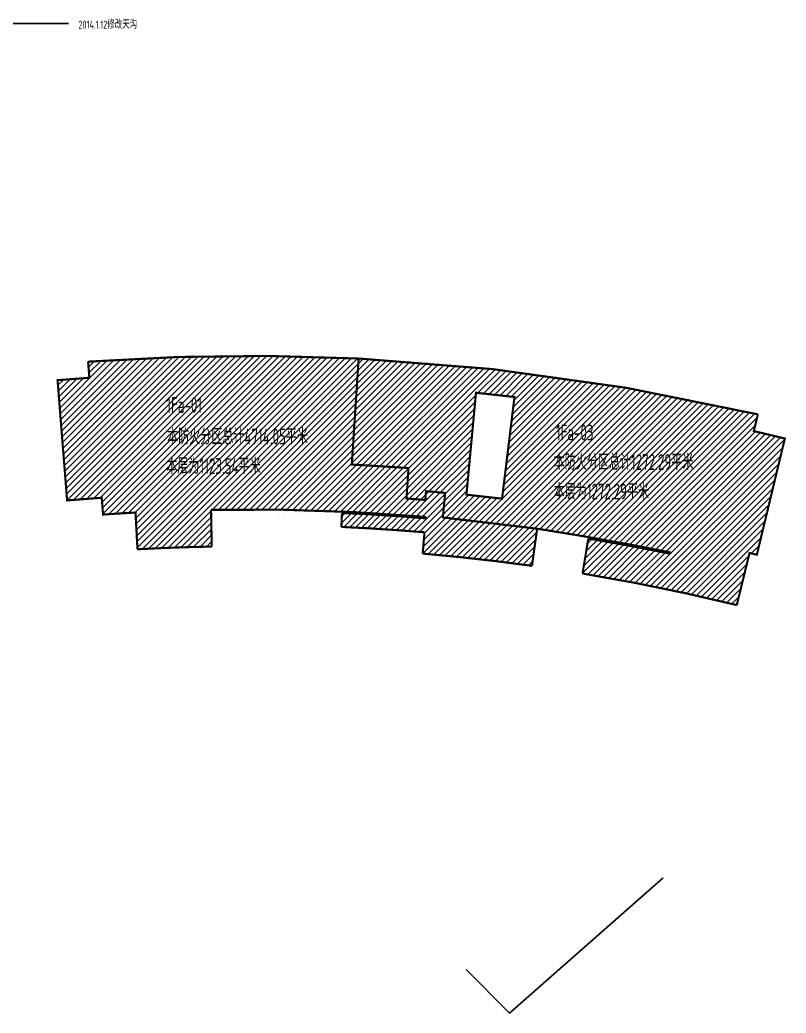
# Model space of a CAD drawing. Header units: millimetres. Extents: x 11677979 to 24947533, y -12764720 to -6308891.
# Drawn here: x 11887495 to 11996774, y -6468264 to -6326612 of the extents above; entities that cross this region are included whole.
import ezdxf
from ezdxf.enums import TextEntityAlignment as Align

# ---------------------------------------------------------------- set-up
doc = ezdxf.new("R2010")
doc.units = ezdxf.units.MM
doc.header["$LTSCALE"] = 10
doc.linetypes.add('A2-RI-F4$0$Dash', pattern=[6.35, 3.175, -3.175])
doc.linetypes.add('A2-RI-F4$0$HIDDEN2', pattern=[0.1875, 0.125, -0.0625])
for name, color, linetype in [('A2-RI-F4$0$A-FIRE-line', 3, 'A2-RI-F4$0$Dash'), ('A2-RI-F4$0$A-SYMB-AREA', 4, 'Continuous'), ('A2-RI-F4$0$A-SYMB-NAME', 4, 'Continuous')]:
    doc.layers.add(name, color=color, linetype=linetype)
doc.styles.add('A2-RI-F4$0$ECADI', font='hzs.shx', dxfattribs={"width": 0.7, "bigfont": 'hztxt.shx'})
pattern_1 = [(45, (0, 0), (-441.941738, 441.941738), [])]

# ---------------------------------------------------------------- blocks, each defined once
blk = doc.blocks.new('A2-RI-F4$0$5erhfh')
at = {"layer": 'A2-RI-F4$0$A-SYMB-AREA', "style": 'A2-RI-F4$0$ECADI', "width": 0.7}
blk.add_attdef('340M2', text='', height=2.5, dxfattribs=at).set_placement((0, 1.25), align=Align.MIDDLE_LEFT)
at = {"layer": 'A2-RI-F4$0$A-SYMB-NAME', "style": 'A2-RI-F4$0$ECADI', "width": 0.7}
blk.add_attdef('CHINESENAME', (-12.29, 3.09), '', height=4.5, dxfattribs=at)
blk = doc.blocks.new('A2-RI-F4')
at = {"layer": 'A2-RI-F4$0$A-FIRE-line', "linetype": 'A2-RI-F4$0$HIDDEN2', "ltscale": 10000}
h = blk.add_hatch(dxfattribs=at)
h.set_pattern_fill('ANSI31', color=6, scale=5000, style=0)
h.set_pattern_definition(pattern_1)
edge = h.paths.add_edge_path()
edge.add_line((11960527.5, -6404475.2), (11961265.6, -6399176.3))
edge.add_line((11961265.6, -6399176.3), (11947819.7, -6397571.1))
edge.add_line((11947819.7, -6397571.1), (11948145, -6394077.8))
edge.add_line((11948145, -6394077.8), (11945410.3, -6393822.1))
edge.add_line((11945410.3, -6393822.1), (11945397.5, -6394021.8))
edge.add_line((11945397.5, -6394021.8), (11945329.3, -6395083))
edge.add_line((11945329.3, -6395083), (11942638.2, -6394868.9))
edge.add_line((11942638.2, -6394868.9), (11942916.8, -6390524.6))
edge.add_line((11942916.8, -6390524.6), (11934834.4, -6390027.1))
edge.add_line((11934834.4, -6390027.1), (11935806.4, -6374909.5))
edge.add_arc((11920179.7, -6694243.3), 319715.9, 87.198449, 94.117607)
edge.add_line((11897222.8, -6375352.6), (11897405.5, -6377648.7))
edge.add_line((11897405.5, -6377648.7), (11892869.2, -6378002))
edge.add_line((11892869.2, -6378002), (11894232.8, -6395142.8))
edge.add_line((11894232.8, -6395142.8), (11899168.3, -6394764))
edge.add_line((11899168.3, -6394764), (11899358.7, -6397157.5))
edge.add_line((11899358.7, -6397157.5), (11903982.3, -6396869.5))
edge.add_line((11903982.3, -6396869.5), (11904266.1, -6402111.8))
edge.add_arc((11920177.5, -6694179.7), 292501, 91.041898, 93.118306, ccw=False)
edge.add_line((11914858.8, -6401727.1), (11914761.7, -6396488.3))
edge.add_arc((11920277.3, -6694187.2), 297750, 85.162572, 91.061416, ccw=False)
edge.add_line((11945386.2, -6397497.8), (11945369.3, -6397697.1))
edge.add_arc((11920277.3, -6694187.2), 297550, 85.162585, 87.465738)
edge.add_line((11933434, -6396928.2), (11933345.6, -6398926.2))
edge.add_arc((11920277.3, -6694187.2), 295550, 85.162715, 87.465738, ccw=False)
edge.add_line((11945199.9, -6399689.9), (11944941.7, -6402729.6))
edge.add_arc((11920302.7, -6693177.1), 291490.7, 82.06804, 85.151145, ccw=False)
h = blk.add_hatch(dxfattribs=at)
h.set_pattern_fill('ANSI31', color=256, scale=5000, style=0)
h.set_pattern_definition(pattern_1)
edge = h.paths.add_edge_path()
edge.add_line((11947819.7, -6397571.1), (11961265.6, -6399176.3))
edge.add_arc((11894320.2, -6830751.2), 436736.3, 78.644564, 81.182627, ccw=False)
edge.add_line((11980311.4, -6402564.2), (11980271.8, -6402755.9))
edge.add_arc((11920276.9, -6694194.7), 297550, 78.36773, 80.661143)
edge.add_line((11968561.2, -6400588.5), (11967740, -6405571.6))
edge.add_arc((11920179.7, -6694168.8), 292489.9, 76.242913, 80.641868, ccw=False)
edge.add_line((11989735.6, -6410069.7), (11991553.1, -6402645.9))
edge.add_line((11991553.1, -6402645.9), (11992597.7, -6402889.7))
edge.add_line((11992597.7, -6402889.7), (11996592.8, -6386314))
edge.add_line((11996592.8, -6386314), (11992167.7, -6385255.2))
edge.add_line((11992167.7, -6385255.2), (11992742, -6382870.5))
edge.add_arc((11920179.7, -6694243.3), 319715.9, 76.881912, 87.198449)
edge.add_line((11935806.4, -6374909.5), (11934834.4, -6390027.1))
edge.add_line((11934834.4, -6390027.1), (11942916.8, -6390524.6))
edge.add_line((11942916.8, -6390524.6), (11942638.2, -6394868.9))
edge.add_line((11942638.2, -6394868.9), (11945329.3, -6395083))
edge.add_line((11945329.3, -6395083), (11945397.5, -6394021.8))
edge.add_line((11945397.5, -6394021.8), (11945410.3, -6393822.1))
edge.add_line((11945410.3, -6393822.1), (11948145, -6394077.8))
edge.add_line((11948145, -6394077.8), (11947819.7, -6397571.1))
h.paths.add_polyline_path([(11952540.4, -6379786.5), (11958032.2, -6380399.7), (11956261.5, -6394892.6), (11951185.6, -6394324.1)], flags=16)
at = {"layer": 'A2-RI-F4$0$A-FIRE-line', "color": 6, "linetype": 'A2-RI-F4$0$HIDDEN2', "ltscale": 10000, "const_width": 300}
blk.add_lwpolyline([(11960527.5, -6404475.2), (11961265.6, -6399176.3), (11947819.7, -6397571.1), (11948145, -6394077.8), (11945410.3, -6393822.1), (11945397.5, -6394021.8), (11945329.3, -6395083), (11942638.2, -6394868.9), (11942916.8, -6390524.6), (11934834.4, -6390027.1), (11935806.4, -6374909.5, 0.0301997), (11897222.8, -6375352.6), (11897405.5, -6377648.7), (11892869.2, -6378002), (11894232.8, -6395142.8), (11899168.3, -6394764), (11899358.7, -6397157.5), (11903982.3, -6396869.5), (11904266.1, -6402111.8, -0.00906029), (11914858.8, -6401727.1), (11914761.7, -6396488.3, -0.02574425), (11945386.2, -6397497.8), (11945369.3, -6397697.1, 0.01004974), (11933434, -6396928.2), (11933345.6, -6398926.2, -0.01004917), (11945199.9, -6399689.9), (11944941.7, -6402729.6, -0.0134534), (11960527.5, -6404475.2, -1.59024167)], format="xyb", dxfattribs=at)
at = {"layer": 'A2-RI-F4$0$A-FIRE-line', "linetype": 'A2-RI-F4$0$HIDDEN2', "ltscale": 10000}
blk.add_lwpolyline([(11947819.7, -6397571.1, 300, 300, 0), (11961265.6, -6399176.3, 300, 300, -0.01107484), (11980311.4, -6402564.2, 300, 300, 0), (11980271.8, -6402755.9, 300, 300, 0.01000724), (11968561.2, -6400588.5, 300, 300, 0), (11967740, -6405571.6, 300, 300, -0.01919642), (11989735.6, -6410069.7, 300, 300, 0), (11991553.1, -6402645.9, 300, 300, 0), (11992597.7, -6402889.7, 300, 300, 0), (11996592.8, -6386314, 300, 300, 0), (11992167.7, -6385255.2, 300, 300, 0), (11992742, -6382870.5, 300, 300, 0.04504481), (11935806.4, -6374909.5, 300, 300, 0), (11934834.4, -6390027.1, 300, 300, 0), (11942916.8, -6390524.6, 300, 300, 0), (11942638.2, -6394868.9, 300, 300, 0), (11945329.3, -6395083, 300, 300, 0), (11945397.5, -6394021.8, 300, 300, 0), (11945410.3, -6393822.1, 300, 300, 0), (11948145, -6394077.8, 300, 300, 0), (11947819.7, -6397571.1, 0, 0, 0)], format="xyseb", dxfattribs=at)
at = {"layer": 'A2-RI-F4$0$A-FIRE-line', "linetype": 'A2-RI-F4$0$HIDDEN2', "ltscale": 10000, "const_width": 300}
blk.add_lwpolyline([(11952540.4, -6379786.5), (11958032.2, -6380399.7), (11956261.5, -6394892.6), (11951185.6, -6394324.1)], close=True, dxfattribs=at)
at = {"layer": 'Defpoints', "color": 3}
blk.add_line((11879190.8, -6327140.5), (11894445.6, -6327140.5), dxfattribs=at)
ref = blk.add_blockref('A2-RI-F4$0$5erhfh', (11914528.1, -6382891.5), dxfattribs=dict(xscale=500, yscale=500, zscale=500))
ref.add_attrib('CHINESENAME', '1Fa-01', (11908382.1, -6382657.7), dxfattribs={"layer": 'A2-RI-F4$0$A-SYMB-NAME', "height": 2250, "style": 'A2-RI-F4$0$ECADI', "width": 0.7})
ref = blk.add_blockref('A2-RI-F4$0$5erhfh', (11914639.1, -6387393), dxfattribs=dict(xscale=500, yscale=500, zscale=500))
ref.add_attrib('CHINESENAME', '本防火分区总计4714.05平米', (11908493.1, -6387159.2), dxfattribs={"layer": 'A2-RI-F4$0$A-SYMB-NAME', "height": 2250, "style": 'A2-RI-F4$0$ECADI', "width": 0.7})
ref = blk.add_blockref('A2-RI-F4$0$5erhfh', (11970092.3, -6386821.6), dxfattribs=dict(xscale=500, yscale=500, zscale=500))
ref.add_attrib('CHINESENAME', '1Fa-03', (11963946.3, -6386587.8), dxfattribs={"layer": 'A2-RI-F4$0$A-SYMB-NAME', "height": 2250, "style": 'A2-RI-F4$0$ECADI', "width": 0.7})
ref = blk.add_blockref('A2-RI-F4$0$5erhfh', (11969769.8, -6391029.1), dxfattribs=dict(xscale=500, yscale=500, zscale=500))
ref.add_attrib('CHINESENAME', '本防火分区总计1272.29平米', (11963623.8, -6390795.3), dxfattribs={"layer": 'A2-RI-F4$0$A-SYMB-NAME', "height": 2250, "style": 'A2-RI-F4$0$ECADI', "width": 0.7})
ref = blk.add_blockref('A2-RI-F4$0$5erhfh', (11914528.1, -6391606.5), dxfattribs=dict(xscale=500, yscale=500, zscale=500))
ref.add_attrib('CHINESENAME', '本层为1123.54平米', (11908382.1, -6391372.7), dxfattribs={"layer": 'A2-RI-F4$0$A-SYMB-NAME', "height": 2250, "style": 'A2-RI-F4$0$ECADI', "width": 0.7})
ref = blk.add_blockref('A2-RI-F4$0$5erhfh', (11969769.8, -6395242.6), dxfattribs=dict(xscale=500, yscale=500, zscale=500))
ref.add_attrib('CHINESENAME', '本层为1272.29平米', (11963623.8, -6395008.8), dxfattribs={"layer": 'A2-RI-F4$0$A-SYMB-NAME', "height": 2250, "style": 'A2-RI-F4$0$ECADI', "width": 0.7})
at = {"layer": 'Defpoints'}
ref = blk.add_blockref('A2-RI-F4$0$5erhfh', (11898929.4, -6327972.5), dxfattribs=dict(at, xscale=250, yscale=250, zscale=250))
ref.add_attrib('CHINESENAME', '2014.1.12修改天沟', (11895856.4, -6327855.6), dxfattribs={"layer": 'A2-RI-F4$0$A-SYMB-NAME', "height": 1125, "style": 'A2-RI-F4$0$ECADI', "width": 0.7})

msp = doc.modelspace()

# ---------------------------------------------------------------- linework, layer by layer
msp.add_lwpolyline([(11951120, -6462033), (11957334, -6468264), (11979256, -6448956)])

# ---------------------------------------------------------------- block references
msp.add_blockref('A2-RI-F4', (0, 0))

doc.saveas('drawing.dxf')
